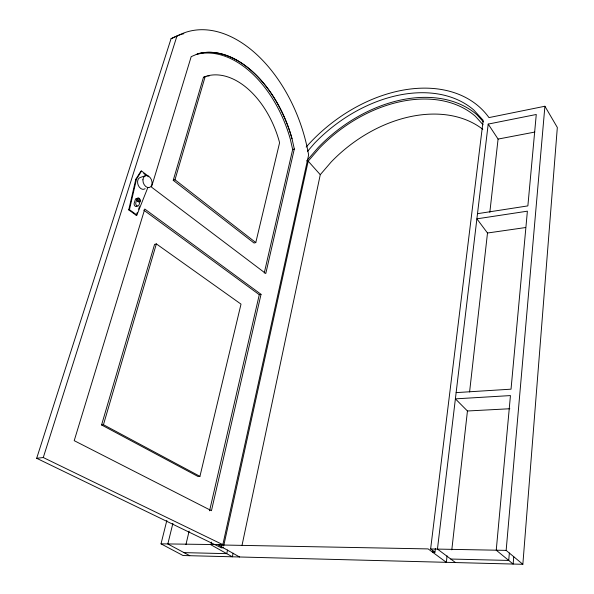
<?xml version="1.0" encoding="UTF-8"?>
<svg xmlns="http://www.w3.org/2000/svg" width="594" height="594" viewBox="0 0 594 594"><rect width="100%" height="100%" fill="white"/><g stroke="black" fill="none" stroke-linecap="round" stroke-linejoin="round"><path stroke-width="0.89" d="M166.847 520.448L161.019 543.844L183.034 555.524L522.846 564.3L557.328 127.472L544.906 106.244L488.973 117.597A131.445 92.122 -40 0 0 306.155 147.06M513.751 556.66L513.134 564.048L496.242 550.2L510.446 395.582L455.39 398.864L467.448 410.989L509.801 408.746M509.355 553.051L508.724 560.432L450.772 559.043M522.846 564.3L506.155 550.386L544.906 106.244M451.804 549.844L467.448 410.989M469.587 391.966L487.496 233.011L476.885 218.844L527.39 211.174L511.033 389.174L456.133 392.619M489.827 212.333L498.076 139.078L488.201 124.087L536.271 114.486L527.873 205.895L477.502 213.684M447.074 555.88L446.332 562.325L428.14 548.908L218.191 544.928L239.568 556.986M488.201 124.087L437.451 549.086L455.479 562.563M432.699 550.267L432.477 552.108L434.949 552.16L435.387 548.477M434.949 552.16L430.62 548.96L483.174 120.315L473.774 109.987A125.423 87.875 -40 0 0 314.597 143.161L307.566 151.314M242.055 545.181L320.27 174.681L331.222 161.932A120.537 86.33 -39.8 0 1 482.781 129.321M233.138 553.192L232.358 556.801L210.907 544.787L211.516 542.092M227.532 550.029L226.745 553.653L184.021 552.628M223.671 545.983L308.189 161.152L319.334 148.218A122.594 86.338 -40 0 1 475.326 116.238L483.063 124.792M223.277 547.794L221.324 547.757L222.126 544.134M161.019 543.844L222.839 544.676L308.628 154.975A125.468 79.611 71.2 0 0 176.915 36.182L171.05 38.729L36.672 458.293L221.324 547.757M141.55 171.013L140.845 171.25L135.796 179.291L128.742 209.875L129.455 209.66L136.501 179.061L141.55 171.013L148.752 176.507L148.047 176.737M209.571 510.818L259.281 294.698L261.033 294.32L211.457 510.706L74.213 440.659L144.78 209.036L261.033 294.32M264.248 273.032L292.656 149.517L290.355 139.286A101.693 64.568 71.2 0 0 196.258 54.485M294.312 148.99L265.778 273.537L151.463 187.095L191.186 56.66L197.928 53.764A101.849 64.531 71.3 0 1 292.018 138.744L294.327 148.997L292.656 149.517M199.94 476.351L241.016 304.128L156.356 243.896L154.566 244.394L101.574 424.955L198.069 476.514L199.94 476.351L103.453 424.703L101.574 424.955M255.784 242.582L279.566 142.827L279.217 141.283A78.319 49.569 71.3 0 0 206.125 76.232L203.452 77.346L173.24 180.316L254.054 243.028L255.784 242.582L174.985 179.752L173.24 180.316M185.937 544.557L189.13 531.103M172.891 523.373L167.827 543.97L189.768 555.702M174.985 179.752L205.138 76.685M103.453 424.703L156.356 243.896M138.083 201.641L139.018 198.634M36.672 458.293L43.28 457.536L176.915 36.182M128.742 209.875L136.175 215.251L137.199 212.682M138.565 209.251L139.59 206.675M136.175 215.251L136.887 215.035L147.824 187.585M306.63 160.952L318.295 147.416A124.777 87.882 -40 0 1 476.975 114.791L483.427 121.896M203.452 77.346L204.44 76.893A78.215 49.606 71.3 0 1 206.066 76.448M145.56 175.698L140.236 177.465A6.192 4.351 70.3 0 0 138.291 185.373A6.192 4.351 70.3 0 0 145.144 188.677M135.796 179.291L136.501 179.061M498.076 139.078L534.83 132.061M487.496 233.011L525.586 227.539M430.62 548.96L506.155 550.386M43.28 457.536L222.839 544.676M129.455 209.66L136.887 215.035M143.748 210.128L259.281 294.698M143.726 173.448L145.166 174.539M308.189 161.152L320.27 174.681M171.05 38.729A124.903 79.826 71.2 0 1 183.85 33.695M197.943 53.794A101.819 64.516 71.3 0 1 292.01 138.744M137.177 205.955A2.25 1.604 71.2 0 1 135.016 206.051A2.25 1.604 71.2 0 1 134.214 203.193L135.447 199.235A2.265 1.611 71 0 1 137.526 198.775M207.722 76.091A78.215 49.606 71.3 0 1 209.4 75.817M140.199 201.054L138.981 205.012A2.257 1.604 71.2 0 1 136.82 205.717A2.257 1.604 71.2 0 1 135.818 202.695L137.043 198.73A2.272 1.611 71.1 0 1 139.122 198.27A2.272 1.611 71.1 0 1 140.199 201.054M138.261 201.767L137.919 201.522A1.834 1.307 71.1 0 1 137.259 199.19A1.834 1.307 71.1 0 1 138.84 198.507L139.182 198.752A1.834 1.307 71.1 0 1 139.835 201.076A1.834 1.307 71.1 0 1 138.261 201.767M142.916 179.774A6.215 4.344 70.4 0 0 149.465 187.496A6.215 4.344 70.4 0 0 150.104 177.532A6.215 4.344 70.4 0 0 142.916 179.774"/></g></svg>
